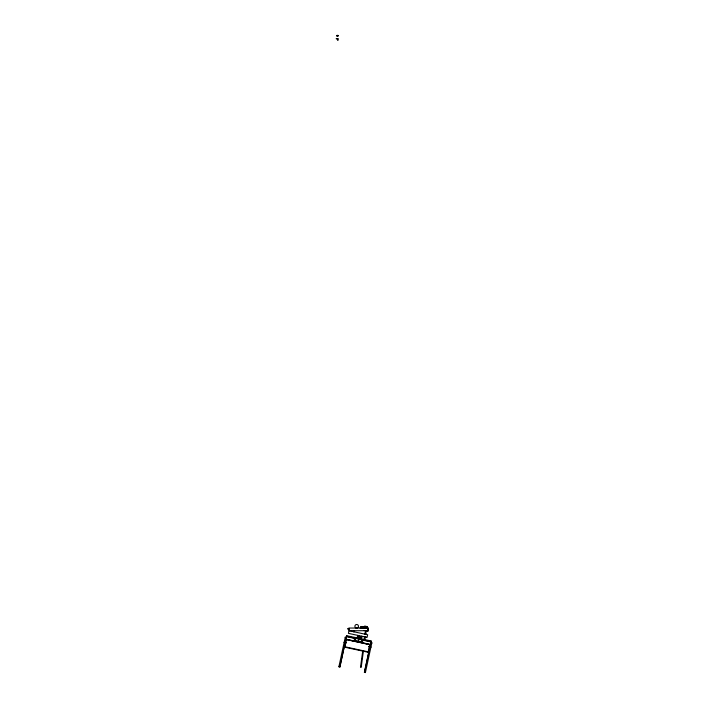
<?xml version="1.0" encoding="UTF-8"?>
<svg xmlns="http://www.w3.org/2000/svg" width="708" height="708" viewBox="0 0 708 708"><rect width="100%" height="100%" fill="white"/><g stroke="black" fill="none" stroke-linecap="round" stroke-linejoin="round"><path stroke-width="1.06" d="M361.522 641.351L361.292 640.767L361.522 641.333M355.159 639.581L355.717 639.961L355.274 639.474M362.735 650.838L360.496 667.263L361.195 667.361L363.425 650.935M364.222 639.89L364.664 636.598M364.965 634.412L365.266 632.217L365.956 632.315L365.664 634.51M364.921 639.979L365.363 636.696M367.328 628.642L367.425 627.908M367.425 628.66L367.558 627.925L367.018 627.846M367.585 628.677L367.611 627.925M367.656 631.023L368.001 628.739M367.921 631.058L368.231 628.766M339.813 667.007L346.239 637.253M346.787 635.713L344.318 647.112L368.585 652.36L371.054 640.961M344.823 647.112L346.522 639.289L369.815 644.324L368.125 652.148M354.274 640.289L354.903 637.377M357.186 637.996L357.761 635.368M361.425 636.165L360.938 638.412L359.151 639.474L357.965 637.766L358.452 635.519M359.151 639.474L359.708 636.89M361.549 638.943L362.115 636.315M363.071 639.138L362.434 642.05L354.274 640.271M364.478 672.343L370.912 642.59M365.399 672.6L371.859 642.731M353.929 631.952L353.434 630.722M353.434 631.04L354.142 630.978M354.257 630.722L354.027 631.607L353.248 631.403M358.699 639.943L358.186 640.2L358.682 640.342M361.124 637.545L359.337 638.607L358.151 636.899M348.991 628.341L348.106 628.571L348.318 629.35L348.991 629.164M354.186 630.987L353.354 631.023L354.124 631.226M336.919 35.506L337.866 35.506M360.823 627.899L359.974 628.04M367.248 627.899L368.063 627.899L368.089 630.722L348.991 630.722L348.424 633.35L367.089 637.386L367.656 634.757L348.991 630.722L348.991 628.04L368.089 628.04M364.505 626.191L367.523 626.598M364.815 626.35L367.16 626.668M365.691 626.837L366.186 626.907M363.691 630.492L367.886 631.058M365.293 631.058L366.213 631.191M364.974 633.253L365.894 633.377M364.434 634.138L366.558 634.439M364.045 636.793L366.178 637.103M358.221 636.572L361.195 637.209M357.965 637.766L360.938 638.412M358.39 638.227L346.69 635.695L339.902 667.086L338.866 666.865L345.318 636.996L346.354 637.218M362.611 639.138L371.151 640.979L364.363 672.379L365.416 672.538M354.77 637.979L362.93 639.758M346.637 636.377L370.912 641.625M346.584 636.651L354.416 638.359M362.408 640.067L370.85 641.899M370.815 642.51L371.842 642.793M345.203 637.527L346.23 637.811M370.691 643.094L371.744 643.262M345.982 639.421L370.249 644.669M346.442 639.625L369.744 644.661M368.797 646.59L370.921 647.05M368.771 646.723L370.895 647.183M344.176 642.271L346.3 642.731M344.159 642.351L346.283 642.811M344.902 646.776L368.195 651.811M338.982 666.334L340.026 666.502M364.487 671.786L365.514 672.069M347.77 628.669L348.309 629.35M348.911 629.102L348.486 628.474M367.248 628.04L367.248 626.518L360.823 626.518L360.823 628.04M361.107 627.863L361.107 626.66L366.965 626.66L367.107 627.863L360.965 628.04M359.885 638.66L360.381 638.351L359.903 638.625M358.744 636.129L359.239 636.235L358.761 636.067M360.345 636.474L360.841 636.589L360.345 636.474M358.496 637.943L358.806 638.457L358.514 637.935M337.973 35.4L336.919 35.4L336.919 36.462L337.973 36.462L337.973 35.4M337.866 38.666L336.141 38.763L337.778 38.763L337.866 40.391L337.866 38.666M355.69 627.766A1.797 1.797 0 0 0 358.487 626.394A1.797 1.797 0 0 0 355.903 624.66A1.797 1.797 0 0 0 355.69 627.766"/></g></svg>
